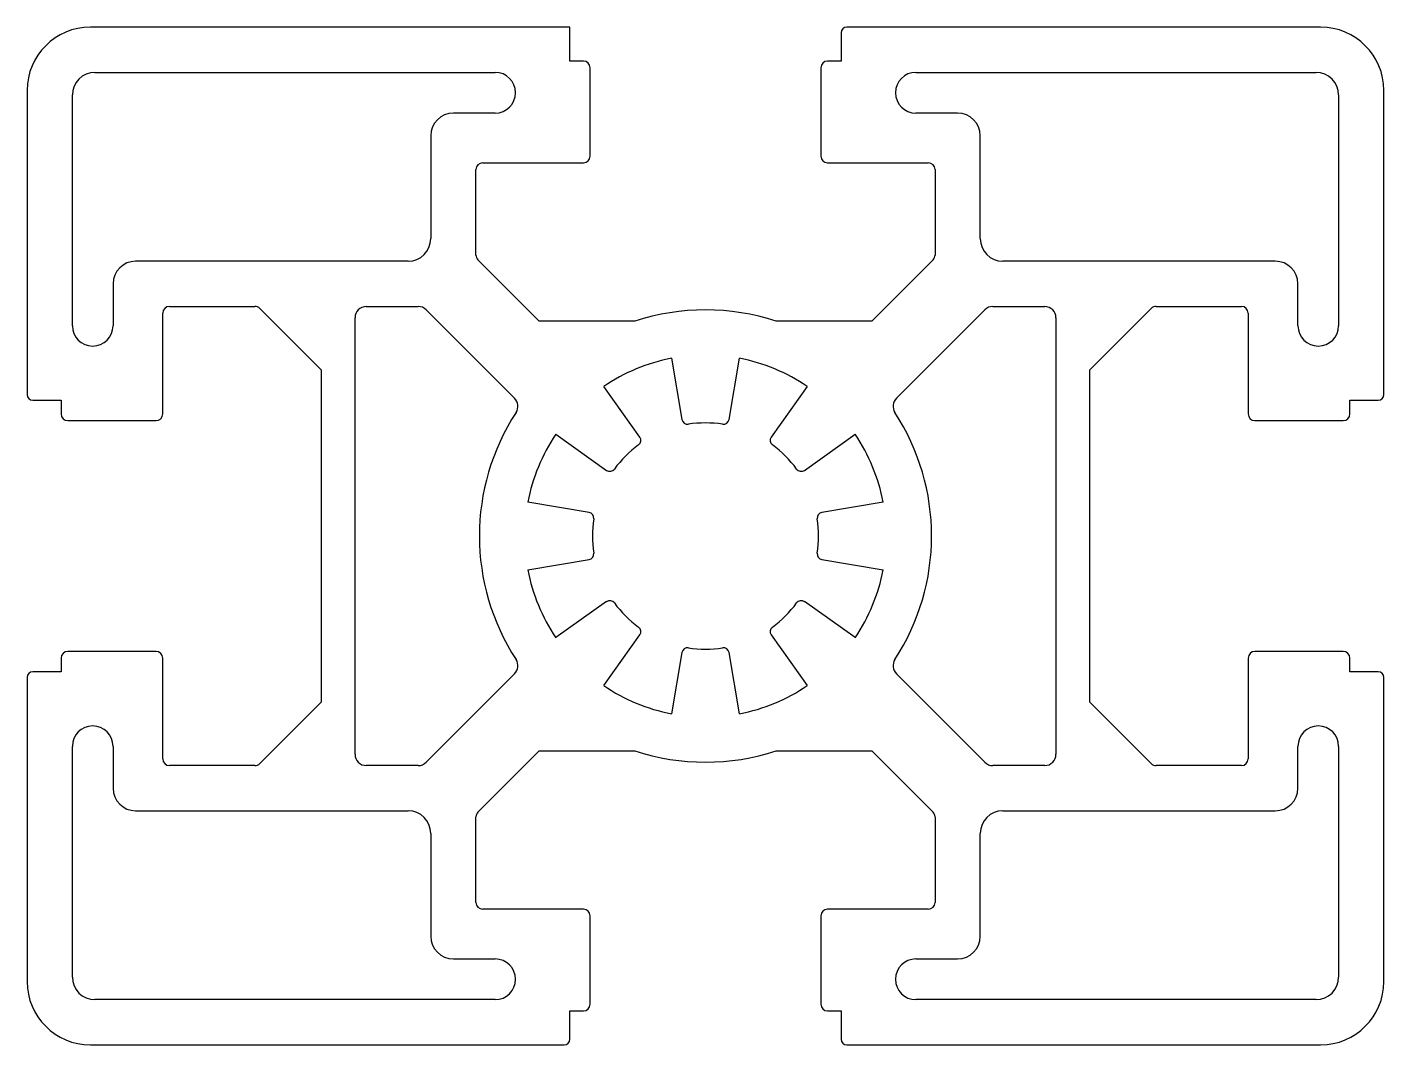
# Model space of a CAD drawing. Extents: x 2070.2 to 2130.2, y 1409.2 to 1454.2.
import ezdxf

# ---------------------------------------------------------------- set-up
doc = ezdxf.new("R2010")
doc.units = 0
doc.layers.get('0').update_dxf_attribs({"linetype": 'CONTINUOUS'})

msp = doc.modelspace()

# ---------------------------------------------------------------- linework, layer by layer
for p, q in [((2094.219, 1454.232), (2073.019, 1454.232)), ((2094.219, 1452.732), (2094.219, 1454.232)), ((2106.219, 1453.982), (2106.219, 1452.732)), ((2127.419, 1454.232), (2106.469, 1454.232)), ((2094.819, 1452.732), (2094.219, 1452.732)), ((2106.219, 1452.732), (2105.619, 1452.732)), ((2073.219, 1452.232), (2090.919, 1452.232)), ((2095.119, 1448.532), (2095.119, 1452.432)), ((2105.319, 1452.432), (2105.319, 1448.532)), ((2109.519, 1452.232), (2127.219, 1452.232)), ((2070.219, 1451.432), (2070.219, 1437.982)), ((2130.219, 1437.982), (2130.219, 1451.432)), ((2072.219, 1441.032), (2072.219, 1451.232)), ((2128.219, 1451.232), (2128.219, 1441.032)), ((2090.919, 1450.432), (2089.069, 1450.432)), ((2111.369, 1450.432), (2109.519, 1450.432)), ((2088.069, 1449.432), (2088.069, 1444.882)), ((2112.369, 1444.882), (2112.369, 1449.432)), ((2090.069, 1444.157), (2090.069, 1447.932)), ((2090.369, 1448.232), (2094.819, 1448.232)), ((2105.619, 1448.232), (2110.069, 1448.232)), ((2110.369, 1447.932), (2110.369, 1444.157)), ((2087.069, 1443.882), (2075.019, 1443.882)), ((2092.869, 1441.232), (2090.157, 1443.944)), ((2110.281, 1443.944), (2107.569, 1441.232)), ((2125.419, 1443.882), (2113.369, 1443.882)), ((2074.019, 1442.882), (2074.019, 1441.032)), ((2126.419, 1441.032), (2126.419, 1442.882)), ((2076.519, 1441.882), (2080.295, 1441.882)), ((2085.219, 1441.882), (2087.512, 1441.882)), ((2112.926, 1441.882), (2115.219, 1441.882)), ((2120.144, 1441.882), (2123.919, 1441.882)), ((2076.219, 1437.132), (2076.219, 1441.582)), ((2080.507, 1441.794), (2083.219, 1439.082)), ((2084.719, 1422.082), (2084.719, 1441.382)), ((2087.866, 1441.736), (2091.779, 1437.823)), ((2097.097, 1441.232), (2092.869, 1441.232)), ((2107.569, 1441.232), (2103.342, 1441.232)), ((2108.66, 1437.823), (2112.573, 1441.736)), ((2115.719, 1441.382), (2115.719, 1422.082)), ((2117.219, 1439.082), (2119.931, 1441.794)), ((2124.219, 1441.582), (2124.219, 1437.132)), ((2098.719, 1439.59), (2099.177, 1436.88)), ((2101.261, 1436.88), (2101.72, 1439.59)), ((2083.219, 1439.082), (2083.219, 1424.382)), ((2117.219, 1424.382), (2117.219, 1439.082)), ((2097.316, 1436.109), (2095.724, 1438.35)), ((2104.715, 1438.35), (2103.122, 1436.109)), ((2070.469, 1437.732), (2071.719, 1437.732)), ((2071.719, 1437.732), (2071.719, 1437.132)), ((2128.719, 1437.132), (2128.719, 1437.732)), ((2128.719, 1437.732), (2129.969, 1437.732)), ((2072.019, 1436.832), (2075.919, 1436.832)), ((2124.519, 1436.832), (2128.419, 1436.832)), ((2093.602, 1436.228), (2095.843, 1434.635)), ((2104.596, 1434.635), (2106.837, 1436.228)), ((2095.072, 1432.774), (2092.361, 1433.233)), ((2108.077, 1433.233), (2105.367, 1432.774)), ((2092.361, 1430.232), (2095.072, 1430.69)), ((2105.367, 1430.69), (2108.077, 1430.232)), ((2095.843, 1428.829), (2093.602, 1427.237)), ((2106.837, 1427.237), (2104.596, 1428.829)), ((2095.724, 1425.115), (2097.316, 1427.356)), ((2103.122, 1427.356), (2104.715, 1425.115)), ((2071.719, 1426.332), (2071.719, 1425.732)), ((2075.919, 1426.632), (2072.019, 1426.632)), ((2076.219, 1421.882), (2076.219, 1426.332)), ((2099.177, 1426.585), (2098.719, 1423.874)), ((2101.72, 1423.874), (2101.261, 1426.585)), ((2124.219, 1426.332), (2124.219, 1421.882)), ((2128.419, 1426.632), (2124.519, 1426.632)), ((2128.719, 1425.732), (2128.719, 1426.332)), ((2071.719, 1425.732), (2070.469, 1425.732)), ((2091.779, 1425.642), (2087.866, 1421.729)), ((2112.573, 1421.729), (2108.66, 1425.642)), ((2129.969, 1425.732), (2128.719, 1425.732)), ((2070.219, 1425.482), (2070.219, 1412.032)), ((2130.219, 1412.032), (2130.219, 1425.482)), ((2083.219, 1424.382), (2080.507, 1421.67)), ((2119.931, 1421.67), (2117.219, 1424.382)), ((2072.219, 1412.232), (2072.219, 1422.432)), ((2074.019, 1422.432), (2074.019, 1420.582)), ((2090.157, 1419.52), (2092.869, 1422.232)), ((2092.869, 1422.232), (2097.097, 1422.232)), ((2103.342, 1422.232), (2107.569, 1422.232)), ((2107.569, 1422.232), (2110.281, 1419.52)), ((2126.419, 1420.582), (2126.419, 1422.432)), ((2128.219, 1422.432), (2128.219, 1412.232)), ((2080.295, 1421.582), (2076.519, 1421.582)), ((2087.512, 1421.582), (2085.219, 1421.582)), ((2115.219, 1421.582), (2112.926, 1421.582)), ((2123.919, 1421.582), (2120.144, 1421.582)), ((2075.019, 1419.582), (2087.069, 1419.582)), ((2090.069, 1415.532), (2090.069, 1419.308)), ((2110.369, 1419.308), (2110.369, 1415.532)), ((2113.369, 1419.582), (2125.419, 1419.582)), ((2088.069, 1418.582), (2088.069, 1414.032)), ((2112.369, 1414.032), (2112.369, 1418.582)), ((2094.819, 1415.232), (2090.369, 1415.232)), ((2095.119, 1411.032), (2095.119, 1414.932)), ((2105.319, 1414.932), (2105.319, 1411.032)), ((2110.069, 1415.232), (2105.619, 1415.232)), ((2089.069, 1413.032), (2090.919, 1413.032)), ((2109.519, 1413.032), (2111.369, 1413.032)), ((2090.919, 1411.232), (2073.219, 1411.232)), ((2127.219, 1411.232), (2109.519, 1411.232)), ((2094.219, 1409.482), (2094.219, 1410.732)), ((2094.219, 1410.732), (2094.819, 1410.732)), ((2105.619, 1410.732), (2106.219, 1410.732)), ((2106.219, 1410.732), (2106.219, 1409.482)), ((2073.019, 1409.232), (2093.969, 1409.232)), ((2106.469, 1409.232), (2127.419, 1409.232))]:
    msp.add_line(p, q)
for centre, radius, start, end in [((2073.019, 1451.432), 2.8, 90, 180), ((2106.469, 1453.982), 0.25, 90, 180), ((2127.419, 1451.432), 2.8, 0, 90), ((2094.819, 1452.432), 0.3, 0, 90), ((2105.619, 1452.432), 0.3, 90, 180), ((2073.219, 1451.232), 1, 90, 180), ((2090.919, 1451.332), 0.9, 270, 90), ((2109.519, 1451.332), 0.9, 90, 270), ((2127.219, 1451.232), 1, 360, 90), ((2089.069, 1449.432), 1, 90, 180), ((2111.369, 1449.432), 1, 0, 90), ((2094.819, 1448.532), 0.3, 270, 0), ((2105.619, 1448.532), 0.3, 180, 270), ((2090.369, 1447.932), 0.3, 90, 180), ((2110.069, 1447.932), 0.3, 360, 90), ((2087.069, 1444.882), 1, 270, 0), ((2113.369, 1444.882), 1, 180, 270), ((2075.019, 1442.882), 1, 90, 180), ((2090.369, 1444.157), 0.3, 180, 225), ((2110.069, 1444.157), 0.3, 315, 0), ((2125.419, 1442.882), 1, 0, 90), ((2076.519, 1441.582), 0.3, 90, 180), ((2080.295, 1441.582), 0.3, 45, 90), ((2085.219, 1441.382), 0.5, 90, 180), ((2087.512, 1441.382), 0.5, 45, 90), ((2112.926, 1441.382), 0.5, 90, 135), ((2115.219, 1441.382), 0.5, 360, 90), ((2120.144, 1441.582), 0.3, 90, 135), ((2123.919, 1441.582), 0.3, 0, 90), ((2100.219, 1431.732), 10, 71.80513, 108.19487), ((2073.119, 1441.032), 0.9, 180, 0), ((2127.319, 1441.032), 0.9, 180, 0), ((2100.219, 1431.732), 8, 100.80823, 124.19177), ((2100.219, 1431.732), 8, 55.80823, 79.19177), ((2070.469, 1437.982), 0.25, 180, 270), ((2091.425, 1437.469), 0.5, 326.8808, 45), ((2109.013, 1437.469), 0.5, 135, 213.1192), ((2129.969, 1437.982), 0.25, 270, 0), ((2072.019, 1437.132), 0.3, 180, 270), ((2075.919, 1437.132), 0.3, 270, 360), ((2100.219, 1431.732), 10, 146.8808, 213.1192), ((2100.219, 1431.732), 10, 326.8808, 33.1192), ((2124.519, 1437.132), 0.3, 180, 270), ((2128.419, 1437.132), 0.3, 270, 360), ((2099.424, 1436.922), 0.25, 189.59407, 278.71568), ((2100.219, 1431.732), 5, 81.28432, 98.71568), ((2101.015, 1436.922), 0.25, 261.28432, 350.40593), ((2100.219, 1431.732), 8, 145.80823, 169.19177), ((2097.112, 1435.964), 0.25, 306.28432, 35.40593), ((2103.326, 1435.964), 0.25, 144.59407, 233.71568), ((2100.219, 1431.732), 8, 10.80823, 34.19177), ((2100.219, 1431.732), 5, 126.28432, 143.71568), ((2100.219, 1431.732), 5, 36.28432, 53.71568), ((2095.987, 1434.839), 0.25, 234.59407, 323.71568), ((2104.451, 1434.839), 0.25, 216.28432, 305.40593), ((2095.03, 1432.528), 0.25, 351.28432, 80.40593), ((2100.219, 1431.732), 5, 171.28432, 188.71568), ((2105.409, 1432.528), 0.25, 99.59407, 188.71568), ((2100.219, 1431.732), 5, 351.28432, 8.71568), ((2095.03, 1430.937), 0.25, 279.59407, 8.71568), ((2105.409, 1430.937), 0.25, 171.28432, 260.40593), ((2100.219, 1431.732), 8, 190.80823, 214.19177), ((2100.219, 1431.732), 8, 325.80823, 349.19177), ((2095.987, 1428.625), 0.25, 36.28432, 125.40593), ((2100.219, 1431.732), 5, 216.28432, 233.71568), ((2100.219, 1431.732), 5, 306.28432, 323.71568), ((2104.451, 1428.625), 0.25, 54.59407, 143.71568), ((2097.112, 1427.5), 0.25, 324.59407, 53.71568), ((2103.326, 1427.5), 0.25, 126.28432, 215.40593), ((2072.019, 1426.332), 0.3, 90, 180), ((2075.919, 1426.332), 0.3, 0, 90), ((2091.425, 1425.995), 0.5, 315, 33.1192), ((2099.424, 1426.543), 0.25, 81.28432, 170.40593), ((2100.219, 1431.732), 5, 261.28432, 278.71568), ((2101.015, 1426.543), 0.25, 9.59407, 98.71568), ((2109.013, 1425.995), 0.5, 146.8808, 225), ((2124.519, 1426.332), 0.3, 90, 180), ((2128.419, 1426.332), 0.3, 0, 90), ((2070.469, 1425.482), 0.25, 90, 180), ((2129.969, 1425.482), 0.25, 0, 90), ((2100.219, 1431.732), 8, 235.80823, 259.19177), ((2100.219, 1431.732), 8, 280.80823, 304.19177), ((2073.119, 1422.432), 0.9, 0, 180), ((2127.319, 1422.432), 0.9, 0, 180), ((2085.219, 1422.082), 0.5, 180, 270), ((2100.219, 1431.732), 10, 251.80513, 288.19487), ((2115.219, 1422.082), 0.5, 270, 0), ((2076.519, 1421.882), 0.3, 180, 270), ((2080.295, 1421.882), 0.3, 270, 315), ((2087.512, 1422.082), 0.5, 270, 315), ((2112.926, 1422.082), 0.5, 225, 270), ((2120.144, 1421.882), 0.3, 225, 270), ((2123.919, 1421.882), 0.3, 270, 0), ((2075.019, 1420.582), 1, 180, 270), ((2125.419, 1420.582), 1, 270, 360), ((2087.069, 1418.582), 1, 0, 90), ((2090.369, 1419.308), 0.3, 135, 180), ((2110.069, 1419.308), 0.3, 0, 45), ((2113.369, 1418.582), 1, 90, 180), ((2090.369, 1415.532), 0.3, 180, 270), ((2110.069, 1415.532), 0.3, 270, 0), ((2094.819, 1414.932), 0.3, 0, 90), ((2105.619, 1414.932), 0.3, 90, 180), ((2089.069, 1414.032), 1, 180, 270), ((2111.369, 1414.032), 1, 270, 360), ((2090.919, 1412.132), 0.9, 270, 90), ((2109.519, 1412.132), 0.9, 90, 270), ((2073.019, 1412.032), 2.8, 180, 270), ((2073.219, 1412.232), 1, 180, 270), ((2127.219, 1412.232), 1, 270, 0), ((2127.419, 1412.032), 2.8, 270, 360), ((2094.819, 1411.032), 0.3, 270, 360), ((2105.619, 1411.032), 0.3, 180, 270), ((2093.969, 1409.482), 0.25, 270, 0), ((2106.469, 1409.482), 0.25, 180, 270)]:
    msp.add_arc(centre, radius, start, end)

doc.saveas('drawing.dxf')
